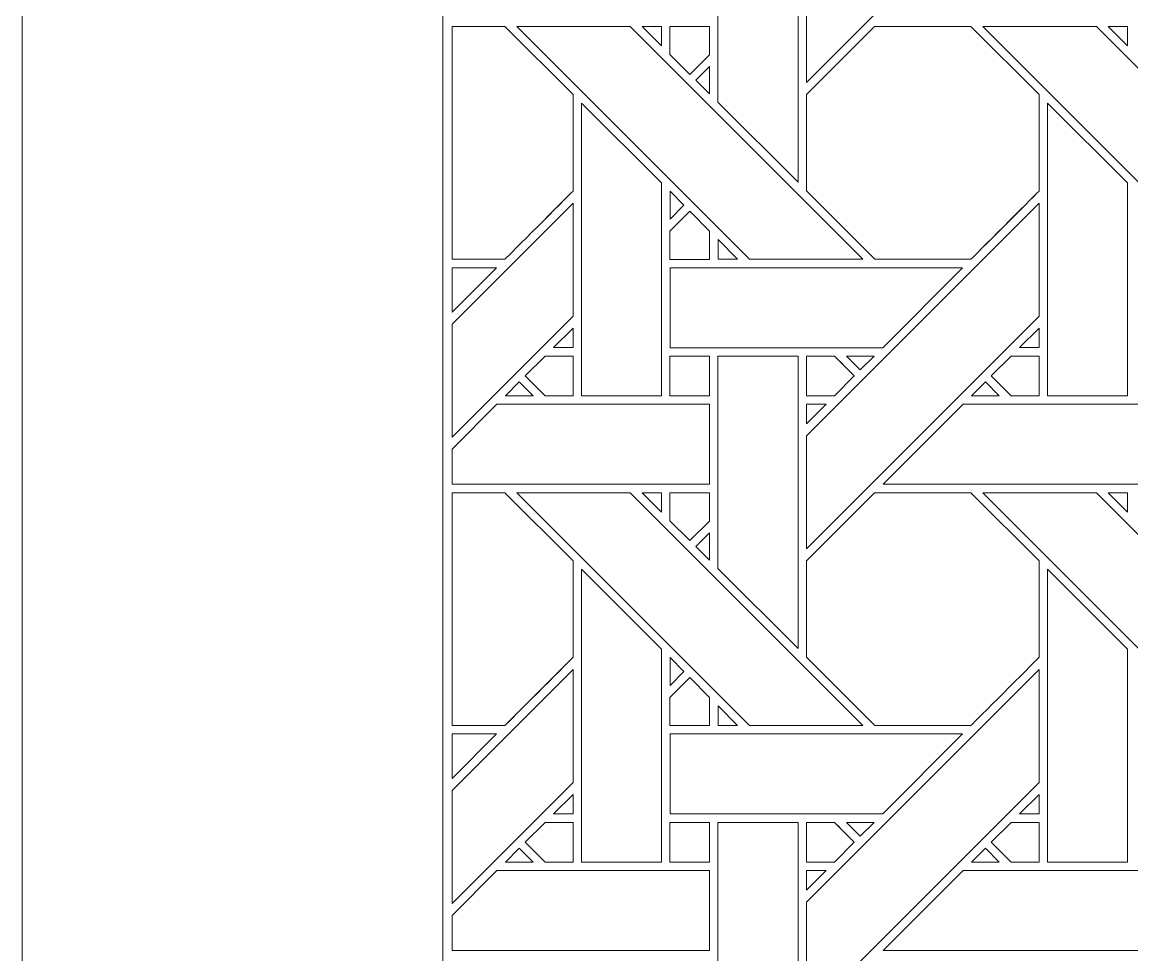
# Model space of a CAD drawing. Header units: inches. Extents: x 4.4 to 20.4, y 1.1 to 17.1.
# Drawn here: x 4.383 to 6.642, y 6.968 to 8.866 of the extents above; entities that cross this region are included whole.
import ezdxf

# ---------------------------------------------------------------- set-up
doc = ezdxf.new("R2010")
doc.units = ezdxf.units.IN
doc.header["$MEASUREMENT"] = 0
doc.layers.add('Design', color=7, linetype='Continuous', lineweight=0)

msp = doc.modelspace()

# ---------------------------------------------------------------- linework, layer by layer
at = {"layer": 'Design'}
for points, knots in [([(4.3829, 17.0948), (4.3829, 17.0948), (4.3829, 1.0948), (4.3829, 1.0948), (4.3829, 1.0948), (20.3829, 1.0948), (20.3829, 1.0948), (20.3829, 1.0948), (20.3829, 17.0948), (20.3829, 17.0948), (20.3829, 17.0948), (4.3829, 17.0948), (4.3829, 17.0948)], [0, 0, 0, 0, 1, 1, 1, 2, 2, 2, 3, 3, 3, 4, 4, 4, 4]), ([(19.3728, 16.2388), (19.3728, 16.2388), (5.2388, 16.2388), (5.2388, 16.2388), (5.2388, 16.2388), (5.2388, 1.9507), (5.2388, 1.9507), (5.2388, 1.9507), (19.5269, 1.9507), (19.5269, 1.9507), (19.5269, 1.9507), (19.5269, 16.2388), (19.5269, 16.2388), (19.5269, 16.2388), (19.3728, 16.2388), (19.3728, 16.2388)], [0, 0, 0, 0, 1, 1, 1, 2, 2, 2, 3, 3, 3, 4, 4, 4, 5, 5, 5, 5]), ([(5.9793, 8.9731), (5.9793, 8.9731), (6.453, 9.4467), (6.453, 9.4467), (6.453, 9.4467), (6.453, 9.2166), (6.453, 9.2166), (6.453, 9.2166), (5.9793, 8.743), (5.9793, 8.743), (5.9793, 8.743), (5.9793, 8.9731), (5.9793, 8.9731)], [0, 0, 0, 0, 1, 1, 1, 2, 2, 2, 3, 3, 3, 4, 4, 4, 4]), ([(5.9622, 9.1352), (5.9622, 9.1352), (5.9622, 8.5401), (5.9622, 8.5401), (5.9622, 8.5401), (5.7992, 8.703), (5.7992, 8.703), (5.7992, 8.703), (5.7992, 9.1352), (5.7992, 9.1352), (5.7992, 9.1352), (5.9622, 9.1352), (5.9622, 9.1352)], [0, 0, 0, 0, 1, 1, 1, 2, 2, 2, 3, 3, 3, 4, 4, 4, 4]), ([(5.3655, 8.3837), (5.3655, 8.3837), (5.2579, 8.3837), (5.2579, 8.3837), (5.2579, 8.3837), (5.2579, 8.8573), (5.2579, 8.8573), (5.2579, 8.8573), (5.3654, 8.8573), (5.3654, 8.8573), (5.3654, 8.8573), (5.5042, 8.7186), (5.5042, 8.7186), (5.5042, 8.7186), (5.5042, 8.5224), (5.5042, 8.5224), (5.4864, 8.5044), (5.3745, 8.3927), (5.3655, 8.3837)], [0, 0, 0, 0, 1, 1, 1, 2, 2, 2, 3, 3, 3, 4, 4, 4, 5, 5, 5, 6, 6, 6, 6]), ([(5.3654, 8.8573), (5.3654, 8.8573), (5.5042, 8.7186), (5.5042, 8.7186), (5.5042, 8.7186), (5.5042, 8.5224), (5.5042, 8.5224), (5.4863, 8.5043), (5.3744, 8.3926), (5.3655, 8.3837), (5.3655, 8.3837), (5.2579, 8.3837), (5.2579, 8.3837), (5.2579, 8.3837), (5.2579, 8.8573), (5.2579, 8.8573), (5.2579, 8.8573), (5.3654, 8.8573), (5.3654, 8.8573)], [0, 0, 0, 0, 1, 1, 1, 2, 2, 2, 3, 3, 3, 4, 4, 4, 5, 5, 5, 6, 6, 6, 6]), ([(5.6207, 8.8573), (5.6207, 8.8573), (6.0943, 8.3837), (6.0943, 8.3837), (6.0943, 8.3837), (5.8633, 8.3837), (5.8633, 8.3837), (5.8633, 8.3837), (5.3897, 8.8573), (5.3897, 8.8573), (5.3897, 8.8573), (5.6207, 8.8573), (5.6207, 8.8573)], [0, 0, 0, 0, 1, 1, 1, 2, 2, 2, 3, 3, 3, 4, 4, 4, 4]), ([(5.6842, 8.8573), (5.6842, 8.8573), (5.6842, 8.8175), (5.6842, 8.8175), (5.6842, 8.8175), (5.6448, 8.8573), (5.6448, 8.8573), (5.6448, 8.8573), (5.6842, 8.8573), (5.6842, 8.8573)], [0, 0, 0, 0, 1, 1, 1, 2, 2, 2, 3, 3, 3, 3]), ([(5.7014, 8.8001), (5.7014, 8.8001), (5.7014, 8.8573), (5.7014, 8.8573), (5.7014, 8.8573), (5.7816, 8.8573), (5.7816, 8.8573), (5.7816, 8.8573), (5.7816, 8.7997), (5.7816, 8.7997), (5.7816, 8.7997), (5.7417, 8.7598), (5.7417, 8.7598), (5.7417, 8.7598), (5.7014, 8.8001), (5.7014, 8.8001)], [0, 0, 0, 0, 1, 1, 1, 2, 2, 2, 3, 3, 3, 4, 4, 4, 5, 5, 5, 5]), ([(5.7417, 8.7598), (5.7417, 8.7598), (5.7014, 8.8001), (5.7014, 8.8001), (5.7014, 8.8001), (5.7014, 8.8573), (5.7014, 8.8573), (5.7014, 8.8573), (5.7816, 8.8573), (5.7816, 8.8573), (5.7816, 8.8573), (5.7816, 8.7997), (5.7816, 8.7997), (5.7816, 8.7997), (5.7417, 8.7598), (5.7417, 8.7598)], [0, 0, 0, 0, 1, 1, 1, 2, 2, 2, 3, 3, 3, 4, 4, 4, 5, 5, 5, 5]), ([(6.3142, 8.3837), (6.3142, 8.3837), (6.1185, 8.3837), (6.1185, 8.3837), (6.1185, 8.3837), (5.9792, 8.5229), (5.9792, 8.5229), (5.9792, 8.5229), (5.9792, 8.7186), (5.9792, 8.7186), (5.9792, 8.7186), (6.1179, 8.8573), (6.1179, 8.8573), (6.1179, 8.8573), (6.3142, 8.8573), (6.3142, 8.8573), (6.3142, 8.8573), (6.4529, 8.7186), (6.4529, 8.7186), (6.4529, 8.7186), (6.4529, 8.5224), (6.4529, 8.5224), (6.4351, 8.5045), (6.3232, 8.3927), (6.3142, 8.3837)], [0, 0, 0, 0, 1, 1, 1, 2, 2, 2, 3, 3, 3, 4, 4, 4, 5, 5, 5, 6, 6, 6, 7, 7, 7, 8, 8, 8, 8]), ([(5.9792, 8.7186), (5.9792, 8.7186), (6.1179, 8.8573), (6.1179, 8.8573), (6.1179, 8.8573), (6.3142, 8.8573), (6.3142, 8.8573), (6.3142, 8.8573), (6.4529, 8.7186), (6.4529, 8.7186), (6.4529, 8.7186), (6.4529, 8.5224), (6.4529, 8.5224), (6.4349, 8.5042), (6.323, 8.3925), (6.3142, 8.3837), (6.3142, 8.3837), (6.1185, 8.3837), (6.1185, 8.3837), (6.1185, 8.3837), (5.9792, 8.5229), (5.9792, 8.5229), (5.9792, 8.5229), (5.9792, 8.7186), (5.9792, 8.7186)], [0, 0, 0, 0, 1, 1, 1, 2, 2, 2, 3, 3, 3, 4, 4, 4, 5, 5, 5, 6, 6, 6, 7, 7, 7, 8, 8, 8, 8]), ([(6.5694, 8.8573), (6.5694, 8.8573), (7.043, 8.3837), (7.043, 8.3837), (7.043, 8.3837), (6.812, 8.3837), (6.812, 8.3837), (6.812, 8.3837), (6.3385, 8.8573), (6.3385, 8.8573), (6.3385, 8.8573), (6.5694, 8.8573), (6.5694, 8.8573)], [0, 0, 0, 0, 1, 1, 1, 2, 2, 2, 3, 3, 3, 4, 4, 4, 4]), ([(6.633, 8.8573), (6.633, 8.8573), (6.633, 8.8175), (6.633, 8.8175), (6.633, 8.8175), (6.5935, 8.8573), (6.5935, 8.8573), (6.5935, 8.8573), (6.633, 8.8573), (6.633, 8.8573)], [0, 0, 0, 0, 1, 1, 1, 2, 2, 2, 3, 3, 3, 3]), ([(5.7817, 8.7755), (5.7817, 8.7755), (5.7817, 8.7203), (5.7817, 8.7203), (5.7817, 8.7203), (5.7539, 8.7477), (5.7539, 8.7477), (5.7539, 8.7477), (5.7817, 8.7755), (5.7817, 8.7755)], [0, 0, 0, 0, 1, 1, 1, 2, 2, 2, 3, 3, 3, 3]), ([(5.6841, 8.5394), (5.6841, 8.5394), (5.6841, 8.1057), (5.6841, 8.1057), (5.6841, 8.1057), (5.5214, 8.1057), (5.5214, 8.1057), (5.5214, 8.1057), (5.5214, 8.7015), (5.5214, 8.7015), (5.5214, 8.7015), (5.6841, 8.5394), (5.6841, 8.5394)], [0, 0, 0, 0, 1, 1, 1, 2, 2, 2, 3, 3, 3, 4, 4, 4, 4]), ([(6.6329, 8.5394), (6.6329, 8.5394), (6.6329, 8.1057), (6.6329, 8.1057), (6.6329, 8.1057), (6.4701, 8.1057), (6.4701, 8.1057), (6.4701, 8.1057), (6.4701, 8.7015), (6.4701, 8.7015), (6.4701, 8.7015), (6.6329, 8.5394), (6.6329, 8.5394)], [0, 0, 0, 0, 1, 1, 1, 2, 2, 2, 3, 3, 3, 4, 4, 4, 4]), ([(5.7015, 8.4651), (5.7015, 8.4651), (5.7015, 8.5219), (5.7015, 8.5219), (5.7015, 8.5219), (5.7296, 8.4933), (5.7296, 8.4933), (5.7296, 8.4933), (5.7015, 8.4651), (5.7015, 8.4651)], [0, 0, 0, 0, 1, 1, 1, 2, 2, 2, 3, 3, 3, 3]), ([(5.5042, 8.498), (5.5042, 8.498), (5.5042, 8.2679), (5.5042, 8.2679), (5.5042, 8.2679), (5.2579, 8.0215), (5.2579, 8.0215), (5.2579, 8.0215), (5.2579, 8.2516), (5.2579, 8.2516), (5.2579, 8.2516), (5.5042, 8.498), (5.5042, 8.498)], [0, 0, 0, 0, 1, 1, 1, 2, 2, 2, 3, 3, 3, 4, 4, 4, 4]), ([(5.9793, 8.0244), (5.9793, 8.0244), (6.453, 8.498), (6.453, 8.498), (6.453, 8.498), (6.453, 8.2679), (6.453, 8.2679), (6.453, 8.2679), (5.9793, 7.7943), (5.9793, 7.7943), (5.9793, 7.7943), (5.9793, 8.0244), (5.9793, 8.0244)], [0, 0, 0, 0, 1, 1, 1, 2, 2, 2, 3, 3, 3, 4, 4, 4, 4]), ([(5.7014, 8.3834), (5.7014, 8.3834), (5.7014, 8.4407), (5.7014, 8.4407), (5.7014, 8.4407), (5.7417, 8.4811), (5.7417, 8.4811), (5.7417, 8.4811), (5.782, 8.4407), (5.782, 8.4407), (5.782, 8.4407), (5.782, 8.3834), (5.782, 8.3834), (5.782, 8.3834), (5.7014, 8.3834), (5.7014, 8.3834)], [0, 0, 0, 0, 1, 1, 1, 2, 2, 2, 3, 3, 3, 4, 4, 4, 5, 5, 5, 5]), ([(5.7417, 8.4811), (5.7417, 8.4811), (5.782, 8.4407), (5.782, 8.4407), (5.782, 8.4407), (5.782, 8.3834), (5.782, 8.3834), (5.782, 8.3834), (5.7014, 8.3834), (5.7014, 8.3834), (5.7014, 8.3834), (5.7014, 8.4407), (5.7014, 8.4407), (5.7014, 8.4407), (5.7417, 8.4811), (5.7417, 8.4811)], [0, 0, 0, 0, 1, 1, 1, 2, 2, 2, 3, 3, 3, 4, 4, 4, 5, 5, 5, 5]), ([(5.7994, 8.3837), (5.7994, 8.3837), (5.7994, 8.4235), (5.7994, 8.4235), (5.7994, 8.4235), (5.8391, 8.3837), (5.8391, 8.3837), (5.8391, 8.3837), (5.7994, 8.3837), (5.7994, 8.3837)], [0, 0, 0, 0, 1, 1, 1, 2, 2, 2, 3, 3, 3, 3]), ([(5.3484, 8.3664), (5.3484, 8.3664), (5.2579, 8.2759), (5.2579, 8.2759), (5.2579, 8.2759), (5.2579, 8.3664), (5.2579, 8.3664), (5.2579, 8.3664), (5.3484, 8.3664), (5.3484, 8.3664)], [0, 0, 0, 0, 1, 1, 1, 2, 2, 2, 3, 3, 3, 3]), ([(5.7015, 8.2037), (5.7015, 8.2037), (5.7015, 8.3664), (5.7015, 8.3664), (5.7015, 8.3664), (6.2972, 8.3664), (6.2972, 8.3664), (6.2972, 8.3664), (6.1344, 8.2037), (6.1344, 8.2037), (6.1344, 8.2037), (5.7015, 8.2037), (5.7015, 8.2037)], [0, 0, 0, 0, 1, 1, 1, 2, 2, 2, 3, 3, 3, 4, 4, 4, 4]), ([(5.4645, 8.2038), (5.4645, 8.2038), (5.5042, 8.2435), (5.5042, 8.2435), (5.5042, 8.2435), (5.5042, 8.2038), (5.5042, 8.2038), (5.5042, 8.2038), (5.4645, 8.2038), (5.4645, 8.2038)], [0, 0, 0, 0, 1, 1, 1, 2, 2, 2, 3, 3, 3, 3]), ([(6.4132, 8.2038), (6.4132, 8.2038), (6.453, 8.2435), (6.453, 8.2435), (6.453, 8.2435), (6.453, 8.2038), (6.453, 8.2038), (6.453, 8.2038), (6.4132, 8.2038), (6.4132, 8.2038)], [0, 0, 0, 0, 1, 1, 1, 2, 2, 2, 3, 3, 3, 3]), ([(5.4471, 8.1057), (5.4471, 8.1057), (5.4067, 8.1461), (5.4067, 8.1461), (5.4067, 8.1461), (5.4471, 8.1865), (5.4471, 8.1865), (5.4471, 8.1865), (5.5042, 8.1865), (5.5042, 8.1865), (5.5042, 8.1865), (5.5042, 8.1057), (5.5042, 8.1057), (5.5042, 8.1057), (5.4471, 8.1057), (5.4471, 8.1057)], [0, 0, 0, 0, 1, 1, 1, 2, 2, 2, 3, 3, 3, 4, 4, 4, 5, 5, 5, 5]), ([(5.5042, 8.1865), (5.5042, 8.1865), (5.5042, 8.1057), (5.5042, 8.1057), (5.5042, 8.1057), (5.4471, 8.1057), (5.4471, 8.1057), (5.4471, 8.1057), (5.4067, 8.1461), (5.4067, 8.1461), (5.4067, 8.1461), (5.4471, 8.1865), (5.4471, 8.1865), (5.4471, 8.1865), (5.5042, 8.1865), (5.5042, 8.1865)], [0, 0, 0, 0, 1, 1, 1, 2, 2, 2, 3, 3, 3, 4, 4, 4, 5, 5, 5, 5]), ([(5.7014, 8.1057), (5.7014, 8.1057), (5.7014, 8.1865), (5.7014, 8.1865), (5.7014, 8.1865), (5.7816, 8.1865), (5.7816, 8.1865), (5.7816, 8.1865), (5.7816, 8.1057), (5.7816, 8.1057), (5.7816, 8.1057), (5.7014, 8.1057), (5.7014, 8.1057)], [0, 0, 0, 0, 1, 1, 1, 2, 2, 2, 3, 3, 3, 4, 4, 4, 4]), ([(5.7816, 8.1865), (5.7816, 8.1865), (5.7816, 8.1057), (5.7816, 8.1057), (5.7816, 8.1057), (5.7014, 8.1057), (5.7014, 8.1057), (5.7014, 8.1057), (5.7014, 8.1865), (5.7014, 8.1865), (5.7014, 8.1865), (5.7816, 8.1865), (5.7816, 8.1865)], [0, 0, 0, 0, 1, 1, 1, 2, 2, 2, 3, 3, 3, 4, 4, 4, 4]), ([(5.9622, 8.1865), (5.9622, 8.1865), (5.9622, 7.5914), (5.9622, 7.5914), (5.9622, 7.5914), (5.7992, 7.7543), (5.7992, 7.7543), (5.7992, 7.7543), (5.7992, 8.1865), (5.7992, 8.1865), (5.7992, 8.1865), (5.9622, 8.1865), (5.9622, 8.1865)], [0, 0, 0, 0, 1, 1, 1, 2, 2, 2, 3, 3, 3, 4, 4, 4, 4]), ([(5.9792, 8.1057), (5.9792, 8.1057), (5.9792, 8.1865), (5.9792, 8.1865), (5.9792, 8.1865), (6.0363, 8.1865), (6.0363, 8.1865), (6.0414, 8.1813), (6.0722, 8.1505), (6.0766, 8.1461), (6.0766, 8.1461), (6.0362, 8.1057), (6.0362, 8.1057), (6.0362, 8.1057), (5.9792, 8.1057), (5.9792, 8.1057)], [0, 0, 0, 0, 1, 1, 1, 2, 2, 2, 3, 3, 3, 4, 4, 4, 5, 5, 5, 5]), ([(6.0766, 8.1461), (6.0766, 8.1461), (6.0362, 8.1057), (6.0362, 8.1057), (6.0362, 8.1057), (5.9792, 8.1057), (5.9792, 8.1057), (5.9792, 8.1057), (5.9792, 8.1865), (5.9792, 8.1865), (5.9792, 8.1865), (6.0363, 8.1865), (6.0363, 8.1865), (6.0416, 8.1812), (6.0724, 8.1504), (6.0766, 8.1461)], [0, 0, 0, 0, 1, 1, 1, 2, 2, 2, 3, 3, 3, 4, 4, 4, 5, 5, 5, 5]), ([(6.0607, 8.1865), (6.0607, 8.1865), (6.1172, 8.1865), (6.1172, 8.1865), (6.1172, 8.1865), (6.0889, 8.1583), (6.0889, 8.1583), (6.0889, 8.1583), (6.0607, 8.1865), (6.0607, 8.1865)], [0, 0, 0, 0, 1, 1, 1, 2, 2, 2, 3, 3, 3, 3]), ([(6.3958, 8.1057), (6.3958, 8.1057), (6.3554, 8.1461), (6.3554, 8.1461), (6.3554, 8.1461), (6.3959, 8.1865), (6.3959, 8.1865), (6.3959, 8.1865), (6.4529, 8.1865), (6.4529, 8.1865), (6.4529, 8.1865), (6.4529, 8.1057), (6.4529, 8.1057), (6.4529, 8.1057), (6.3958, 8.1057), (6.3958, 8.1057)], [0, 0, 0, 0, 1, 1, 1, 2, 2, 2, 3, 3, 3, 4, 4, 4, 5, 5, 5, 5]), ([(6.3554, 8.1461), (6.3554, 8.1461), (6.3959, 8.1865), (6.3959, 8.1865), (6.3959, 8.1865), (6.4529, 8.1865), (6.4529, 8.1865), (6.4529, 8.1865), (6.4529, 8.1057), (6.4529, 8.1057), (6.4529, 8.1057), (6.3958, 8.1057), (6.3958, 8.1057), (6.3958, 8.1057), (6.3554, 8.1461), (6.3554, 8.1461)], [0, 0, 0, 0, 1, 1, 1, 2, 2, 2, 3, 3, 3, 4, 4, 4, 5, 5, 5, 5]), ([(5.4229, 8.1057), (5.4229, 8.1057), (5.3664, 8.1057), (5.3664, 8.1057), (5.3664, 8.1057), (5.3947, 8.1339), (5.3947, 8.1339), (5.3947, 8.1339), (5.4229, 8.1057), (5.4229, 8.1057)], [0, 0, 0, 0, 1, 1, 1, 2, 2, 2, 3, 3, 3, 3]), ([(6.3716, 8.1057), (6.3716, 8.1057), (6.3151, 8.1057), (6.3151, 8.1057), (6.3151, 8.1057), (6.3434, 8.1339), (6.3434, 8.1339), (6.3434, 8.1339), (6.3716, 8.1057), (6.3716, 8.1057)], [0, 0, 0, 0, 1, 1, 1, 2, 2, 2, 3, 3, 3, 3]), ([(5.2579, 7.9972), (5.2579, 7.9972), (5.3493, 8.0885), (5.3493, 8.0885), (5.3493, 8.0885), (5.7817, 8.0885), (5.7817, 8.0885), (5.7817, 8.0885), (5.7817, 7.9257), (5.7817, 7.9257), (5.7817, 7.9257), (5.2579, 7.9257), (5.2579, 7.9257), (5.2579, 7.9257), (5.2579, 7.9972), (5.2579, 7.9972)], [0, 0, 0, 0, 1, 1, 1, 2, 2, 2, 3, 3, 3, 4, 4, 4, 5, 5, 5, 5]), ([(6.0191, 8.0885), (6.0191, 8.0885), (5.9793, 8.0487), (5.9793, 8.0487), (5.9793, 8.0487), (5.9793, 8.0885), (5.9793, 8.0885), (5.9793, 8.0885), (6.0191, 8.0885), (6.0191, 8.0885)], [0, 0, 0, 0, 1, 1, 1, 2, 2, 2, 3, 3, 3, 3]), ([(6.298, 8.0885), (6.298, 8.0885), (6.7304, 8.0885), (6.7304, 8.0885), (6.7304, 8.0885), (6.7304, 7.9257), (6.7304, 7.9257), (6.7304, 7.9257), (6.1351, 7.9257), (6.1351, 7.9257), (6.1351, 7.9257), (6.298, 8.0885), (6.298, 8.0885)], [0, 0, 0, 0, 1, 1, 1, 2, 2, 2, 3, 3, 3, 4, 4, 4, 4]), ([(5.5042, 7.7699), (5.5042, 7.7699), (5.5042, 7.5737), (5.5042, 7.5737), (5.4864, 7.5557), (5.3744, 7.444), (5.3655, 7.435), (5.3655, 7.435), (5.2579, 7.435), (5.2579, 7.435), (5.2579, 7.435), (5.2579, 7.9086), (5.2579, 7.9086), (5.2579, 7.9086), (5.3654, 7.9086), (5.3654, 7.9086), (5.3654, 7.9086), (5.5042, 7.7699), (5.5042, 7.7699)], [0, 0, 0, 0, 1, 1, 1, 2, 2, 2, 3, 3, 3, 4, 4, 4, 5, 5, 5, 6, 6, 6, 6]), ([(5.3654, 7.9086), (5.3654, 7.9086), (5.5042, 7.7699), (5.5042, 7.7699), (5.5042, 7.7699), (5.5042, 7.5737), (5.5042, 7.5737), (5.4859, 7.5553), (5.3741, 7.4436), (5.3655, 7.435), (5.3655, 7.435), (5.2579, 7.435), (5.2579, 7.435), (5.2579, 7.435), (5.2579, 7.9086), (5.2579, 7.9086), (5.2579, 7.9086), (5.3654, 7.9086), (5.3654, 7.9086)], [0, 0, 0, 0, 1, 1, 1, 2, 2, 2, 3, 3, 3, 4, 4, 4, 5, 5, 5, 6, 6, 6, 6]), ([(5.6207, 7.9086), (5.6207, 7.9086), (6.0943, 7.435), (6.0943, 7.435), (6.0943, 7.435), (5.8633, 7.435), (5.8633, 7.435), (5.8633, 7.435), (5.3897, 7.9086), (5.3897, 7.9086), (5.3897, 7.9086), (5.6207, 7.9086), (5.6207, 7.9086)], [0, 0, 0, 0, 1, 1, 1, 2, 2, 2, 3, 3, 3, 4, 4, 4, 4]), ([(5.6842, 7.9086), (5.6842, 7.9086), (5.6842, 7.8688), (5.6842, 7.8688), (5.6842, 7.8688), (5.6448, 7.9086), (5.6448, 7.9086), (5.6448, 7.9086), (5.6842, 7.9086), (5.6842, 7.9086)], [0, 0, 0, 0, 1, 1, 1, 2, 2, 2, 3, 3, 3, 3]), ([(5.7816, 7.9086), (5.7816, 7.9086), (5.7816, 7.851), (5.7816, 7.851), (5.7816, 7.851), (5.7417, 7.8111), (5.7417, 7.8111), (5.7417, 7.8111), (5.7014, 7.8514), (5.7014, 7.8514), (5.7014, 7.8514), (5.7014, 7.9086), (5.7014, 7.9086), (5.7014, 7.9086), (5.7816, 7.9086), (5.7816, 7.9086)], [0, 0, 0, 0, 1, 1, 1, 2, 2, 2, 3, 3, 3, 4, 4, 4, 5, 5, 5, 5]), ([(5.7417, 7.8111), (5.7417, 7.8111), (5.7014, 7.8514), (5.7014, 7.8514), (5.7014, 7.8514), (5.7014, 7.9086), (5.7014, 7.9086), (5.7014, 7.9086), (5.7816, 7.9086), (5.7816, 7.9086), (5.7816, 7.9086), (5.7816, 7.851), (5.7816, 7.851), (5.7816, 7.851), (5.7417, 7.8111), (5.7417, 7.8111)], [0, 0, 0, 0, 1, 1, 1, 2, 2, 2, 3, 3, 3, 4, 4, 4, 5, 5, 5, 5]), ([(6.3142, 7.435), (6.3142, 7.435), (6.1185, 7.435), (6.1185, 7.435), (6.1185, 7.435), (5.9792, 7.5742), (5.9792, 7.5742), (5.9792, 7.5742), (5.9792, 7.7699), (5.9792, 7.7699), (5.9792, 7.7699), (6.118, 7.9086), (6.118, 7.9086), (6.118, 7.9086), (6.3142, 7.9086), (6.3142, 7.9086), (6.3142, 7.9086), (6.4529, 7.7699), (6.4529, 7.7699), (6.4529, 7.7699), (6.4529, 7.5737), (6.4529, 7.5737), (6.4351, 7.5557), (6.3232, 7.444), (6.3142, 7.435)], [0, 0, 0, 0, 1, 1, 1, 2, 2, 2, 3, 3, 3, 4, 4, 4, 5, 5, 5, 6, 6, 6, 7, 7, 7, 8, 8, 8, 8]), ([(5.9792, 7.7699), (5.9792, 7.7699), (6.118, 7.9086), (6.118, 7.9086), (6.118, 7.9086), (6.3142, 7.9086), (6.3142, 7.9086), (6.3142, 7.9086), (6.4529, 7.7699), (6.4529, 7.7699), (6.4529, 7.7699), (6.4529, 7.5737), (6.4529, 7.5737), (6.4351, 7.5557), (6.3232, 7.444), (6.3142, 7.435), (6.3142, 7.435), (6.1185, 7.435), (6.1185, 7.435), (6.1185, 7.435), (5.9792, 7.5742), (5.9792, 7.5742), (5.9792, 7.5742), (5.9792, 7.7699), (5.9792, 7.7699)], [0, 0, 0, 0, 1, 1, 1, 2, 2, 2, 3, 3, 3, 4, 4, 4, 5, 5, 5, 6, 6, 6, 7, 7, 7, 8, 8, 8, 8]), ([(6.5694, 7.9086), (6.5694, 7.9086), (7.043, 7.435), (7.043, 7.435), (7.043, 7.435), (6.812, 7.435), (6.812, 7.435), (6.812, 7.435), (6.3385, 7.9086), (6.3385, 7.9086), (6.3385, 7.9086), (6.5694, 7.9086), (6.5694, 7.9086)], [0, 0, 0, 0, 1, 1, 1, 2, 2, 2, 3, 3, 3, 4, 4, 4, 4]), ([(6.633, 7.9086), (6.633, 7.9086), (6.633, 7.8688), (6.633, 7.8688), (6.633, 7.8688), (6.5935, 7.9086), (6.5935, 7.9086), (6.5935, 7.9086), (6.633, 7.9086), (6.633, 7.9086)], [0, 0, 0, 0, 1, 1, 1, 2, 2, 2, 3, 3, 3, 3]), ([(5.7817, 7.8268), (5.7817, 7.8268), (5.7817, 7.7716), (5.7817, 7.7716), (5.7817, 7.7716), (5.7539, 7.799), (5.7539, 7.799), (5.7539, 7.799), (5.7817, 7.8268), (5.7817, 7.8268)], [0, 0, 0, 0, 1, 1, 1, 2, 2, 2, 3, 3, 3, 3]), ([(5.6841, 7.5906), (5.6841, 7.5906), (5.6841, 7.157), (5.6841, 7.157), (5.6841, 7.157), (5.5214, 7.157), (5.5214, 7.157), (5.5214, 7.157), (5.5214, 7.7528), (5.5214, 7.7528), (5.5214, 7.7528), (5.6841, 7.5906), (5.6841, 7.5906)], [0, 0, 0, 0, 1, 1, 1, 2, 2, 2, 3, 3, 3, 4, 4, 4, 4]), ([(6.6329, 7.5906), (6.6329, 7.5906), (6.6329, 7.157), (6.6329, 7.157), (6.6329, 7.157), (6.4701, 7.157), (6.4701, 7.157), (6.4701, 7.157), (6.4701, 7.7528), (6.4701, 7.7528), (6.4701, 7.7528), (6.6329, 7.5906), (6.6329, 7.5906)], [0, 0, 0, 0, 1, 1, 1, 2, 2, 2, 3, 3, 3, 4, 4, 4, 4]), ([(5.7015, 7.5164), (5.7015, 7.5164), (5.7015, 7.5732), (5.7015, 7.5732), (5.7015, 7.5732), (5.7296, 7.5446), (5.7296, 7.5446), (5.7296, 7.5446), (5.7015, 7.5164), (5.7015, 7.5164)], [0, 0, 0, 0, 1, 1, 1, 2, 2, 2, 3, 3, 3, 3]), ([(5.5042, 7.5492), (5.5042, 7.5492), (5.5042, 7.3192), (5.5042, 7.3192), (5.5042, 7.3192), (5.2579, 7.0728), (5.2579, 7.0728), (5.2579, 7.0728), (5.2579, 7.3028), (5.2579, 7.3028), (5.2579, 7.3028), (5.5042, 7.5492), (5.5042, 7.5492)], [0, 0, 0, 0, 1, 1, 1, 2, 2, 2, 3, 3, 3, 4, 4, 4, 4]), ([(5.9793, 7.0756), (5.9793, 7.0756), (6.453, 7.5492), (6.453, 7.5492), (6.453, 7.5492), (6.453, 7.3192), (6.453, 7.3192), (6.453, 7.3192), (5.9793, 6.8455), (5.9793, 6.8455), (5.9793, 6.8455), (5.9793, 7.0756), (5.9793, 7.0756)], [0, 0, 0, 0, 1, 1, 1, 2, 2, 2, 3, 3, 3, 4, 4, 4, 4]), ([(5.7014, 7.4347), (5.7014, 7.4347), (5.7014, 7.492), (5.7014, 7.492), (5.7014, 7.492), (5.7416, 7.5323), (5.7416, 7.5323), (5.7416, 7.5323), (5.782, 7.492), (5.782, 7.492), (5.782, 7.492), (5.782, 7.4347), (5.782, 7.4347), (5.782, 7.4347), (5.7014, 7.4347), (5.7014, 7.4347)], [0, 0, 0, 0, 1, 1, 1, 2, 2, 2, 3, 3, 3, 4, 4, 4, 5, 5, 5, 5]), ([(5.7418, 7.5323), (5.7418, 7.5323), (5.782, 7.492), (5.782, 7.492), (5.782, 7.492), (5.782, 7.4347), (5.782, 7.4347), (5.782, 7.4347), (5.7014, 7.4347), (5.7014, 7.4347), (5.7014, 7.4347), (5.7014, 7.492), (5.7014, 7.492), (5.7014, 7.492), (5.7418, 7.5323), (5.7418, 7.5323)], [0, 0, 0, 0, 1, 1, 1, 2, 2, 2, 3, 3, 3, 4, 4, 4, 5, 5, 5, 5]), ([(5.7994, 7.4349), (5.7994, 7.4349), (5.7994, 7.4747), (5.7994, 7.4747), (5.7994, 7.4747), (5.8391, 7.4349), (5.8391, 7.4349), (5.8391, 7.4349), (5.7994, 7.4349), (5.7994, 7.4349)], [0, 0, 0, 0, 1, 1, 1, 2, 2, 2, 3, 3, 3, 3]), ([(5.3484, 7.4177), (5.3484, 7.4177), (5.2579, 7.3271), (5.2579, 7.3271), (5.2579, 7.3271), (5.2579, 7.4177), (5.2579, 7.4177), (5.2579, 7.4177), (5.3484, 7.4177), (5.3484, 7.4177)], [0, 0, 0, 0, 1, 1, 1, 2, 2, 2, 3, 3, 3, 3]), ([(5.7015, 7.255), (5.7015, 7.255), (5.7015, 7.4177), (5.7015, 7.4177), (5.7015, 7.4177), (6.2972, 7.4177), (6.2972, 7.4177), (6.2972, 7.4177), (6.1344, 7.255), (6.1344, 7.255), (6.1344, 7.255), (5.7015, 7.255), (5.7015, 7.255)], [0, 0, 0, 0, 1, 1, 1, 2, 2, 2, 3, 3, 3, 4, 4, 4, 4]), ([(5.4645, 7.255), (5.4645, 7.255), (5.5042, 7.2948), (5.5042, 7.2948), (5.5042, 7.2948), (5.5042, 7.255), (5.5042, 7.255), (5.5042, 7.255), (5.4645, 7.255), (5.4645, 7.255)], [0, 0, 0, 0, 1, 1, 1, 2, 2, 2, 3, 3, 3, 3]), ([(6.4132, 7.255), (6.4132, 7.255), (6.453, 7.2948), (6.453, 7.2948), (6.453, 7.2948), (6.453, 7.255), (6.453, 7.255), (6.453, 7.255), (6.4132, 7.255), (6.4132, 7.255)], [0, 0, 0, 0, 1, 1, 1, 2, 2, 2, 3, 3, 3, 3]), ([(5.4471, 7.1569), (5.4471, 7.1569), (5.4066, 7.1973), (5.4066, 7.1973), (5.4066, 7.1973), (5.4471, 7.2377), (5.4471, 7.2377), (5.4471, 7.2377), (5.5042, 7.2377), (5.5042, 7.2377), (5.5042, 7.2377), (5.5042, 7.1569), (5.5042, 7.1569), (5.5042, 7.1569), (5.4471, 7.1569), (5.4471, 7.1569)], [0, 0, 0, 0, 1, 1, 1, 2, 2, 2, 3, 3, 3, 4, 4, 4, 5, 5, 5, 5]), ([(5.5042, 7.2377), (5.5042, 7.2377), (5.5042, 7.1569), (5.5042, 7.1569), (5.5042, 7.1569), (5.4471, 7.1569), (5.4471, 7.1569), (5.4471, 7.1569), (5.4068, 7.1973), (5.4068, 7.1973), (5.4068, 7.1973), (5.4471, 7.2377), (5.4471, 7.2377), (5.4471, 7.2377), (5.5042, 7.2377), (5.5042, 7.2377)], [0, 0, 0, 0, 1, 1, 1, 2, 2, 2, 3, 3, 3, 4, 4, 4, 5, 5, 5, 5]), ([(5.7014, 7.1569), (5.7014, 7.1569), (5.7014, 7.2377), (5.7014, 7.2377), (5.7014, 7.2377), (5.7816, 7.2377), (5.7816, 7.2377), (5.7816, 7.2377), (5.7816, 7.1569), (5.7816, 7.1569), (5.7816, 7.1569), (5.7014, 7.1569), (5.7014, 7.1569)], [0, 0, 0, 0, 1, 1, 1, 2, 2, 2, 3, 3, 3, 4, 4, 4, 4]), ([(5.7014, 7.2377), (5.7014, 7.2377), (5.7816, 7.2377), (5.7816, 7.2377), (5.7816, 7.2377), (5.7816, 7.1569), (5.7816, 7.1569), (5.7816, 7.1569), (5.7014, 7.1569), (5.7014, 7.1569), (5.7014, 7.1569), (5.7014, 7.2377), (5.7014, 7.2377)], [0, 0, 0, 0, 1, 1, 1, 2, 2, 2, 3, 3, 3, 4, 4, 4, 4]), ([(5.9622, 7.2377), (5.9622, 7.2377), (5.9622, 6.6426), (5.9622, 6.6426), (5.9622, 6.6426), (5.7992, 6.8055), (5.7992, 6.8055), (5.7992, 6.8055), (5.7992, 7.2377), (5.7992, 7.2377), (5.7992, 7.2377), (5.9622, 7.2377), (5.9622, 7.2377)], [0, 0, 0, 0, 1, 1, 1, 2, 2, 2, 3, 3, 3, 4, 4, 4, 4]), ([(5.9792, 7.1569), (5.9792, 7.1569), (5.9792, 7.2377), (5.9792, 7.2377), (5.9792, 7.2377), (6.0363, 7.2377), (6.0363, 7.2377), (6.0414, 7.2326), (6.0722, 7.2018), (6.0766, 7.1974), (6.0766, 7.1974), (6.0362, 7.1569), (6.0362, 7.1569), (6.0362, 7.1569), (5.9792, 7.1569), (5.9792, 7.1569)], [0, 0, 0, 0, 1, 1, 1, 2, 2, 2, 3, 3, 3, 4, 4, 4, 5, 5, 5, 5]), ([(6.0766, 7.1974), (6.0766, 7.1974), (6.0362, 7.1569), (6.0362, 7.1569), (6.0362, 7.1569), (5.9792, 7.1569), (5.9792, 7.1569), (5.9792, 7.1569), (5.9792, 7.2377), (5.9792, 7.2377), (5.9792, 7.2377), (6.0363, 7.2377), (6.0363, 7.2377), (6.0415, 7.2325), (6.0723, 7.2017), (6.0766, 7.1974)], [0, 0, 0, 0, 1, 1, 1, 2, 2, 2, 3, 3, 3, 4, 4, 4, 5, 5, 5, 5]), ([(6.0607, 7.2377), (6.0607, 7.2377), (6.1172, 7.2377), (6.1172, 7.2377), (6.1172, 7.2377), (6.0889, 7.2096), (6.0889, 7.2096), (6.0889, 7.2096), (6.0607, 7.2377), (6.0607, 7.2377)], [0, 0, 0, 0, 1, 1, 1, 2, 2, 2, 3, 3, 3, 3]), ([(6.3958, 7.1569), (6.3958, 7.1569), (6.3554, 7.1973), (6.3554, 7.1973), (6.3554, 7.1973), (6.3959, 7.2377), (6.3959, 7.2377), (6.3959, 7.2377), (6.4529, 7.2377), (6.4529, 7.2377), (6.4529, 7.2377), (6.4529, 7.1569), (6.4529, 7.1569), (6.4529, 7.1569), (6.3958, 7.1569), (6.3958, 7.1569)], [0, 0, 0, 0, 1, 1, 1, 2, 2, 2, 3, 3, 3, 4, 4, 4, 5, 5, 5, 5]), ([(6.3554, 7.1973), (6.3554, 7.1973), (6.3959, 7.2377), (6.3959, 7.2377), (6.3959, 7.2377), (6.4529, 7.2377), (6.4529, 7.2377), (6.4529, 7.2377), (6.4529, 7.1569), (6.4529, 7.1569), (6.4529, 7.1569), (6.3958, 7.1569), (6.3958, 7.1569), (6.3958, 7.1569), (6.3554, 7.1973), (6.3554, 7.1973)], [0, 0, 0, 0, 1, 1, 1, 2, 2, 2, 3, 3, 3, 4, 4, 4, 5, 5, 5, 5]), ([(5.4229, 7.157), (5.4229, 7.157), (5.3664, 7.157), (5.3664, 7.157), (5.3664, 7.157), (5.3947, 7.1852), (5.3947, 7.1852), (5.3947, 7.1852), (5.4229, 7.157), (5.4229, 7.157)], [0, 0, 0, 0, 1, 1, 1, 2, 2, 2, 3, 3, 3, 3]), ([(6.3716, 7.157), (6.3716, 7.157), (6.3151, 7.157), (6.3151, 7.157), (6.3151, 7.157), (6.3434, 7.1852), (6.3434, 7.1852), (6.3434, 7.1852), (6.3716, 7.157), (6.3716, 7.157)], [0, 0, 0, 0, 1, 1, 1, 2, 2, 2, 3, 3, 3, 3]), ([(5.2579, 7.0484), (5.2579, 7.0484), (5.3493, 7.1398), (5.3493, 7.1398), (5.3493, 7.1398), (5.7817, 7.1398), (5.7817, 7.1398), (5.7817, 7.1398), (5.7817, 6.977), (5.7817, 6.977), (5.7817, 6.977), (5.2579, 6.977), (5.2579, 6.977), (5.2579, 6.977), (5.2579, 7.0484), (5.2579, 7.0484)], [0, 0, 0, 0, 1, 1, 1, 2, 2, 2, 3, 3, 3, 4, 4, 4, 5, 5, 5, 5]), ([(6.0191, 7.1398), (6.0191, 7.1398), (5.9793, 7.1), (5.9793, 7.1), (5.9793, 7.1), (5.9793, 7.1398), (5.9793, 7.1398), (5.9793, 7.1398), (6.0191, 7.1398), (6.0191, 7.1398)], [0, 0, 0, 0, 1, 1, 1, 2, 2, 2, 3, 3, 3, 3]), ([(6.298, 7.1398), (6.298, 7.1398), (6.7304, 7.1398), (6.7304, 7.1398), (6.7304, 7.1398), (6.7304, 6.977), (6.7304, 6.977), (6.7304, 6.977), (6.1351, 6.977), (6.1351, 6.977), (6.1351, 6.977), (6.298, 7.1398), (6.298, 7.1398)], [0, 0, 0, 0, 1, 1, 1, 2, 2, 2, 3, 3, 3, 4, 4, 4, 4])]:
    msp.add_open_spline(points, degree=3, knots=knots, dxfattribs=at)

doc.saveas('drawing.dxf')
